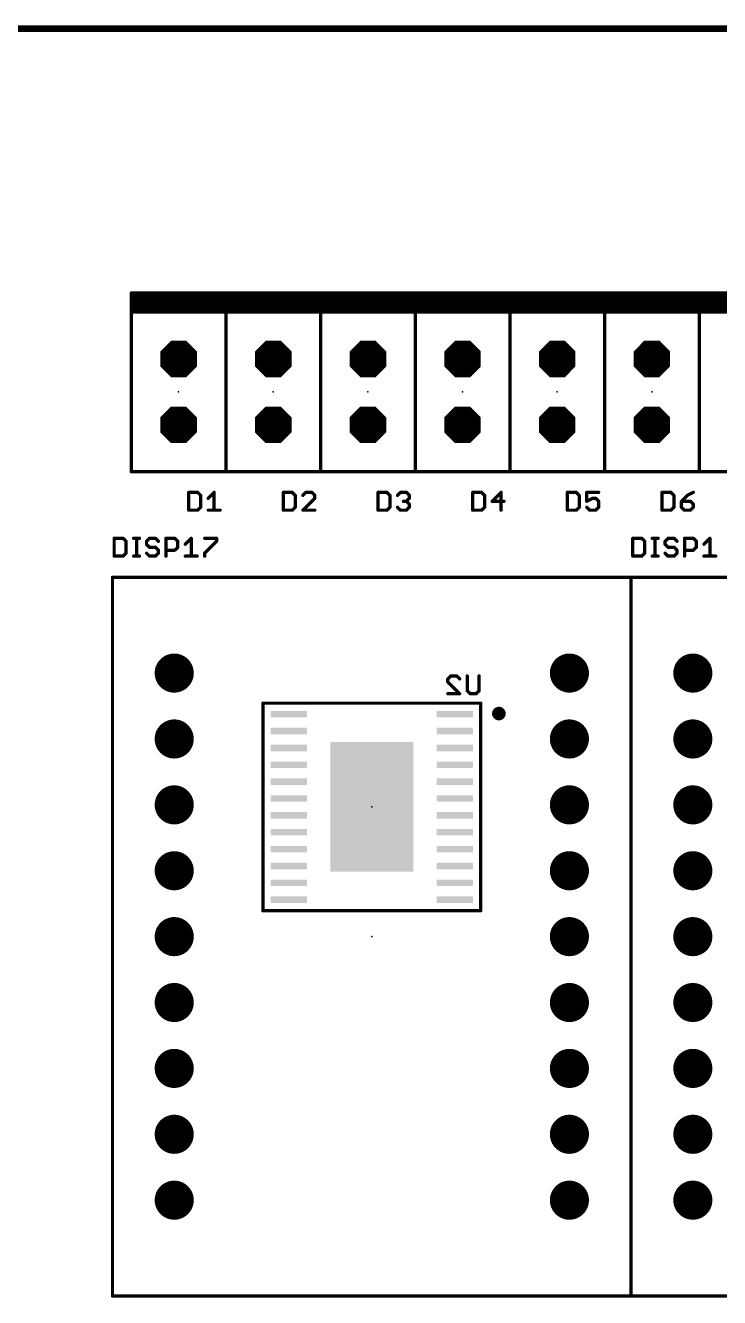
# Model space of a CAD drawing. Extents: x 0 to 426, y 0 to 160.
# Drawn here: x 26.64 to 53.41, y 111.09 to 160.13 of the extents above; entities that cross this region are included whole.
import ezdxf

# ---------------------------------------------------------------- set-up
doc = ezdxf.new("R2010")
doc.units = 0
doc.header["$MEASUREMENT"] = 0
doc.layers.get('0').update_dxf_attribs({"linetype": 'CONTINUOUS'})
for name, color, linetype in [('16', 175, 'CONTINUOUS'), ('17', 82, 'CONTINUOUS'), ('20', 7, 'CONTINUOUS'), ('21', 253, 'CONTINUOUS'), ('22', 253, 'CONTINUOUS'), ('23', 7, 'CONTINUOUS'), ('24', 7, 'CONTINUOUS'), ('25', 253, 'CONTINUOUS'), ('26', 253, 'CONTINUOUS')]:
    doc.layers.add(name, color=color, linetype=linetype)

# ---------------------------------------------------------------- blocks, each defined once
blk = doc.blocks.new('OCTAGONP')
at = {"const_width": 0.5}
blk.add_lwpolyline([(-0.25, -0.1036), (-0.25, 0.1036), (-0.1036, 0.25), (0.1036, 0.25), (0.25, 0.1036), (0.25, -0.1036), (0.1036, -0.25), (-0.1036, -0.25), (-0.25, -0.1036), (-0.25, 0.1036)], dxfattribs=at)
blk = doc.blocks.new('ROUNDP')
at = {"const_width": 0.5}
blk.add_lwpolyline([(0, -0.25, 1), (0, 0.25, 1), (0, -0.25)], format="xyb", dxfattribs=at)
blk = doc.blocks.new('RECT')
blk.add_solid([(-0.5, -0.5), (0.5, -0.5), (-0.5, 0.5), (0.5, 0.5)])

msp = doc.modelspace()

# ---------------------------------------------------------------- linework, layer by layer
at = {"layer": '20', "const_width": 0.254}
msp.add_lwpolyline([(395, 160), (5, 160)], dxfattribs=at)
at = {"layer": '21', "const_width": 0.127}
for points in [[(34.375, 149.81), (30.725, 149.81)], [(30.725, 149.81), (30.725, 149.075)], [(34.375, 149.81), (30.725, 149.81)], [(34.375, 149.683), (30.725, 149.683)], [(34.375, 149.556), (30.725, 149.556)], [(34.375, 149.075), (34.375, 149.81)], [(38.025, 149.81), (34.375, 149.81)], [(34.375, 149.81), (34.375, 149.075)], [(38.025, 149.81), (34.375, 149.81)], [(38.025, 149.683), (34.375, 149.683)], [(38.025, 149.556), (34.375, 149.556)], [(38.025, 149.075), (38.025, 149.81)], [(41.675, 149.81), (38.025, 149.81)], [(38.025, 149.81), (38.025, 149.075)], [(41.675, 149.81), (38.025, 149.81)], [(41.675, 149.683), (38.025, 149.683)], [(41.675, 149.556), (38.025, 149.556)], [(41.675, 149.075), (41.675, 149.81)], [(45.325, 149.81), (41.675, 149.81)], [(41.675, 149.81), (41.675, 149.075)], [(45.325, 149.81), (41.675, 149.81)], [(45.325, 149.683), (41.675, 149.683)], [(45.325, 149.556), (41.675, 149.556)], [(45.325, 149.075), (45.325, 149.81)], [(48.975, 149.81), (45.325, 149.81)], [(45.325, 149.81), (45.325, 149.075)], [(48.975, 149.81), (45.325, 149.81)], [(48.975, 149.683), (45.325, 149.683)], [(48.975, 149.556), (45.325, 149.556)], [(48.975, 149.075), (48.975, 149.81)], [(52.625, 149.81), (48.975, 149.81)], [(48.975, 149.81), (48.975, 149.075)], [(52.625, 149.81), (48.975, 149.81)], [(52.625, 149.683), (48.975, 149.683)], [(52.625, 149.556), (48.975, 149.556)], [(52.625, 149.075), (52.625, 149.81)], [(56.275, 149.81), (52.625, 149.81)], [(52.625, 149.81), (52.625, 149.075)], [(56.275, 149.81), (52.625, 149.81)], [(56.275, 149.683), (52.625, 149.683)], [(56.275, 149.556), (52.625, 149.556)], [(34.375, 149.429), (30.725, 149.429)], [(34.375, 149.302), (30.725, 149.302)], [(34.375, 149.175), (30.725, 149.175)], [(30.725, 149.075), (34.375, 149.075)], [(30.725, 142.925), (30.725, 149.075)], [(30.725, 149.075), (34.375, 149.075)], [(38.025, 149.429), (34.375, 149.429)], [(38.025, 149.302), (34.375, 149.302)], [(38.025, 149.175), (34.375, 149.175)], [(34.375, 149.075), (34.375, 142.925)], [(34.375, 149.075), (38.025, 149.075)], [(34.375, 142.925), (34.375, 149.075)], [(34.375, 149.075), (38.025, 149.075)], [(41.675, 149.429), (38.025, 149.429)], [(41.675, 149.302), (38.025, 149.302)], [(41.675, 149.175), (38.025, 149.175)], [(38.025, 149.075), (38.025, 142.925)], [(38.025, 149.075), (41.675, 149.075)], [(38.025, 142.925), (38.025, 149.075)], [(38.025, 149.075), (41.675, 149.075)], [(45.325, 149.429), (41.675, 149.429)], [(45.325, 149.302), (41.675, 149.302)], [(45.325, 149.175), (41.675, 149.175)], [(41.675, 149.075), (41.675, 142.925)], [(41.675, 149.075), (45.325, 149.075)], [(41.675, 142.925), (41.675, 149.075)], [(41.675, 149.075), (45.325, 149.075)], [(48.975, 149.429), (45.325, 149.429)], [(48.975, 149.302), (45.325, 149.302)], [(48.975, 149.175), (45.325, 149.175)], [(45.325, 149.075), (45.325, 142.925)], [(45.325, 149.075), (48.975, 149.075)], [(45.325, 142.925), (45.325, 149.075)], [(45.325, 149.075), (48.975, 149.075)], [(52.625, 149.429), (48.975, 149.429)], [(52.625, 149.302), (48.975, 149.302)], [(52.625, 149.175), (48.975, 149.175)], [(48.975, 149.075), (48.975, 142.925)], [(48.975, 149.075), (52.625, 149.075)], [(48.975, 142.925), (48.975, 149.075)], [(48.975, 149.075), (52.625, 149.075)], [(56.275, 149.429), (52.625, 149.429)], [(56.275, 149.302), (52.625, 149.302)], [(56.275, 149.175), (52.625, 149.175)], [(52.625, 149.075), (52.625, 142.925)], [(52.625, 149.075), (56.275, 149.075)], [(52.625, 142.925), (52.625, 149.075)], [(52.625, 149.075), (56.275, 149.075)], [(34.375, 142.925), (30.725, 142.925)], [(38.025, 142.925), (34.375, 142.925)], [(41.675, 142.925), (38.025, 142.925)], [(45.325, 142.925), (41.675, 142.925)], [(48.975, 142.925), (45.325, 142.925)], [(52.625, 142.925), (48.975, 142.925)], [(56.275, 142.925), (52.625, 142.925)], [(30, 138.85), (30, 111.15)], [(50, 138.85), (30, 138.85)], [(50, 138.85), (50, 111.15)], [(70, 138.85), (50, 138.85)], [(50, 111.15), (50, 138.85)], [(30, 111.15), (50, 111.15)], [(50, 111.15), (70, 111.15)]]:
    msp.add_lwpolyline(points, dxfattribs=at)
at = {"layer": '21', "const_width": 0.0635}
for points in [[(30.725, 149.7148, 1), (30.725, 149.6513)], [(30.7568, 149.81, 1), (30.6933, 149.81)], [(30.725, 149.8417, 1), (30.725, 149.7783)], [(30.725, 149.8417, 1), (30.725, 149.7783)], [(30.725, 149.5877, 1), (30.725, 149.5243)], [(34.4068, 149.81, 1), (34.3432, 149.81)], [(34.4068, 149.81, 1), (34.3432, 149.81)], [(34.375, 149.8417, 1), (34.375, 149.7783)], [(34.375, 149.8417, 1), (34.375, 149.7783)], [(34.375, 149.7148, 1), (34.375, 149.6513)], [(34.375, 149.5877, 1), (34.375, 149.5243)], [(34.375, 149.7783, 1), (34.375, 149.8417)], [(34.375, 149.7783, 1), (34.375, 149.8417)], [(34.375, 149.6513, 1), (34.375, 149.7148)], [(34.375, 149.5243, 1), (34.375, 149.5877)], [(38.0568, 149.81, 1), (37.9932, 149.81)], [(38.0568, 149.81, 1), (37.9932, 149.81)], [(38.025, 149.8417, 1), (38.025, 149.7783)], [(38.025, 149.8417, 1), (38.025, 149.7783)], [(38.025, 149.7148, 1), (38.025, 149.6513)], [(38.025, 149.5877, 1), (38.025, 149.5243)], [(38.025, 149.7783, 1), (38.025, 149.8417)], [(38.025, 149.7783, 1), (38.025, 149.8417)], [(38.025, 149.6513, 1), (38.025, 149.7148)], [(38.025, 149.5243, 1), (38.025, 149.5877)], [(41.7068, 149.81, 1), (41.6433, 149.81)], [(41.7068, 149.81, 1), (41.6433, 149.81)], [(41.675, 149.8417, 1), (41.675, 149.7783)], [(41.675, 149.8417, 1), (41.675, 149.7783)], [(41.675, 149.7148, 1), (41.675, 149.6513)], [(41.675, 149.5877, 1), (41.675, 149.5243)], [(41.675, 149.7783, 1), (41.675, 149.8417)], [(41.675, 149.7783, 1), (41.675, 149.8417)], [(41.675, 149.6513, 1), (41.675, 149.7148)], [(41.675, 149.5243, 1), (41.675, 149.5877)], [(45.325, 149.7148, 1), (45.325, 149.6513)], [(45.3568, 149.81, 1), (45.2933, 149.81)], [(45.3568, 149.81, 1), (45.2933, 149.81)], [(45.325, 149.8417, 1), (45.325, 149.7783)], [(45.325, 149.8417, 1), (45.325, 149.7783)], [(45.325, 149.5877, 1), (45.325, 149.5243)], [(45.325, 149.7783, 1), (45.325, 149.8417)], [(45.325, 149.7783, 1), (45.325, 149.8417)], [(45.325, 149.6513, 1), (45.325, 149.7148)], [(45.325, 149.5243, 1), (45.325, 149.5877)], [(49.0068, 149.81, 1), (48.9432, 149.81)], [(49.0068, 149.81, 1), (48.9432, 149.81)], [(48.975, 149.7148, 1), (48.975, 149.6513)], [(48.975, 149.8417, 1), (48.975, 149.7783)], [(48.975, 149.8417, 1), (48.975, 149.7783)], [(48.975, 149.5877, 1), (48.975, 149.5243)], [(48.975, 149.7783, 1), (48.975, 149.8417)], [(48.975, 149.7783, 1), (48.975, 149.8417)], [(48.975, 149.6513, 1), (48.975, 149.7148)], [(48.975, 149.5243, 1), (48.975, 149.5877)], [(52.6568, 149.81, 1), (52.5932, 149.81)], [(52.6568, 149.81, 1), (52.5932, 149.81)], [(52.625, 149.7148, 1), (52.625, 149.6513)], [(52.625, 149.8417, 1), (52.625, 149.7783)], [(52.625, 149.8417, 1), (52.625, 149.7783)], [(52.625, 149.5877, 1), (52.625, 149.5243)], [(52.625, 149.7783, 1), (52.625, 149.8417)], [(52.625, 149.7783, 1), (52.625, 149.8417)], [(52.625, 149.6513, 1), (52.625, 149.7148)], [(52.625, 149.5243, 1), (52.625, 149.5877)], [(30.725, 149.3338, 1), (30.725, 149.2703)], [(30.725, 149.1068, 1), (30.725, 149.0433)], [(30.725, 149.1068, 1), (30.725, 149.0433)], [(30.725, 149.4607, 1), (30.725, 149.3973)], [(30.725, 149.2067, 1), (30.725, 149.1433)], [(30.7568, 149.075, 1), (30.6933, 149.075)], [(30.6933, 149.075, 1), (30.7568, 149.075)], [(34.4068, 149.075, 1), (34.3432, 149.075)], [(34.4068, 149.075, 1), (34.3432, 149.075)], [(34.3432, 149.075, 1), (34.4068, 149.075)], [(34.3432, 149.075, 1), (34.4068, 149.075)], [(34.375, 149.4607, 1), (34.375, 149.3973)], [(34.375, 149.3338, 1), (34.375, 149.2703)], [(34.375, 149.2067, 1), (34.375, 149.1433)], [(34.375, 149.1068, 1), (34.375, 149.0433)], [(34.375, 149.1068, 1), (34.375, 149.0433)], [(34.375, 149.3973, 1), (34.375, 149.4607)], [(34.375, 149.2703, 1), (34.375, 149.3338)], [(34.375, 149.1433, 1), (34.375, 149.2067)], [(34.375, 149.0433, 1), (34.375, 149.1068)], [(34.375, 149.0433, 1), (34.375, 149.1068)], [(38.0568, 149.075, 1), (37.9932, 149.075)], [(38.0568, 149.075, 1), (37.9932, 149.075)], [(37.9932, 149.075, 1), (38.0568, 149.075)], [(37.9932, 149.075, 1), (38.0568, 149.075)], [(38.025, 149.4607, 1), (38.025, 149.3973)], [(38.025, 149.3338, 1), (38.025, 149.2703)], [(38.025, 149.2067, 1), (38.025, 149.1433)], [(38.025, 149.1068, 1), (38.025, 149.0433)], [(38.025, 149.1068, 1), (38.025, 149.0433)], [(38.025, 149.3973, 1), (38.025, 149.4607)], [(38.025, 149.2703, 1), (38.025, 149.3338)], [(38.025, 149.1433, 1), (38.025, 149.2067)], [(38.025, 149.0433, 1), (38.025, 149.1068)], [(38.025, 149.0433, 1), (38.025, 149.1068)], [(41.675, 149.4607, 1), (41.675, 149.3973)], [(41.675, 149.3338, 1), (41.675, 149.2703)], [(41.675, 149.2067, 1), (41.675, 149.1433)], [(41.7068, 149.075, 1), (41.6433, 149.075)], [(41.675, 149.1068, 1), (41.675, 149.0433)], [(41.7068, 149.075, 1), (41.6433, 149.075)], [(41.675, 149.1068, 1), (41.675, 149.0433)], [(41.6433, 149.075, 1), (41.7068, 149.075)], [(41.6433, 149.075, 1), (41.7068, 149.075)], [(41.675, 149.3973, 1), (41.675, 149.4607)], [(41.675, 149.2703, 1), (41.675, 149.3338)], [(41.675, 149.1433, 1), (41.675, 149.2067)], [(41.675, 149.0433, 1), (41.675, 149.1068)], [(41.675, 149.0433, 1), (41.675, 149.1068)], [(45.325, 149.3338, 1), (45.325, 149.2703)], [(45.325, 149.1068, 1), (45.325, 149.0433)], [(45.325, 149.1068, 1), (45.325, 149.0433)], [(45.325, 149.4607, 1), (45.325, 149.3973)], [(45.325, 149.2067, 1), (45.325, 149.1433)], [(45.3568, 149.075, 1), (45.2933, 149.075)], [(45.3568, 149.075, 1), (45.2933, 149.075)], [(45.2933, 149.075, 1), (45.3568, 149.075)], [(45.2933, 149.075, 1), (45.3568, 149.075)], [(45.325, 149.3973, 1), (45.325, 149.4607)], [(45.325, 149.2703, 1), (45.325, 149.3338)], [(45.325, 149.1433, 1), (45.325, 149.2067)], [(45.325, 149.0433, 1), (45.325, 149.1068)], [(45.325, 149.0433, 1), (45.325, 149.1068)], [(49.0068, 149.075, 1), (48.9432, 149.075)], [(49.0068, 149.075, 1), (48.9432, 149.075)], [(48.9432, 149.075, 1), (49.0068, 149.075)], [(48.9432, 149.075, 1), (49.0068, 149.075)], [(48.975, 149.3338, 1), (48.975, 149.2703)], [(48.975, 149.1068, 1), (48.975, 149.0433)], [(48.975, 149.1068, 1), (48.975, 149.0433)], [(48.975, 149.4607, 1), (48.975, 149.3973)], [(48.975, 149.2067, 1), (48.975, 149.1433)], [(48.975, 149.3973, 1), (48.975, 149.4607)], [(48.975, 149.2703, 1), (48.975, 149.3338)], [(48.975, 149.1433, 1), (48.975, 149.2067)], [(48.975, 149.0433, 1), (48.975, 149.1068)], [(48.975, 149.0433, 1), (48.975, 149.1068)], [(52.6568, 149.075, 1), (52.5932, 149.075)], [(52.6568, 149.075, 1), (52.5932, 149.075)], [(52.5932, 149.075, 1), (52.6568, 149.075)], [(52.5932, 149.075, 1), (52.6568, 149.075)], [(52.625, 149.3338, 1), (52.625, 149.2703)], [(52.625, 149.1068, 1), (52.625, 149.0433)], [(52.625, 149.1068, 1), (52.625, 149.0433)], [(52.625, 149.4607, 1), (52.625, 149.3973)], [(52.625, 149.2067, 1), (52.625, 149.1433)], [(52.625, 149.3973, 1), (52.625, 149.4607)], [(52.625, 149.2703, 1), (52.625, 149.3338)], [(52.625, 149.1433, 1), (52.625, 149.2067)], [(52.625, 149.0433, 1), (52.625, 149.1068)], [(52.625, 149.0433, 1), (52.625, 149.1068)], [(30.725, 142.9567, 1), (30.725, 142.8933)], [(30.6933, 142.925, 1), (30.7568, 142.925)], [(34.3432, 142.925, 1), (34.4068, 142.925)], [(34.3432, 142.925, 1), (34.4068, 142.925)], [(34.375, 142.9567, 1), (34.375, 142.8933)], [(34.375, 142.8933, 1), (34.375, 142.9567)], [(37.9932, 142.925, 1), (38.0568, 142.925)], [(37.9932, 142.925, 1), (38.0568, 142.925)], [(38.025, 142.9567, 1), (38.025, 142.8933)], [(38.025, 142.8933, 1), (38.025, 142.9567)], [(41.675, 142.9567, 1), (41.675, 142.8933)], [(41.6433, 142.925, 1), (41.7068, 142.925)], [(41.6433, 142.925, 1), (41.7068, 142.925)], [(41.675, 142.8933, 1), (41.675, 142.9567)], [(45.325, 142.9567, 1), (45.325, 142.8933)], [(45.2933, 142.925, 1), (45.3568, 142.925)], [(45.2933, 142.925, 1), (45.3568, 142.925)], [(45.325, 142.8933, 1), (45.325, 142.9567)], [(48.9432, 142.925, 1), (49.0068, 142.925)], [(48.9432, 142.925, 1), (49.0068, 142.925)], [(48.975, 142.9567, 1), (48.975, 142.8933)], [(48.975, 142.8933, 1), (48.975, 142.9567)], [(52.5932, 142.925, 1), (52.6568, 142.925)], [(52.5932, 142.925, 1), (52.6568, 142.925)], [(52.625, 142.9567, 1), (52.625, 142.8933)], [(52.625, 142.8933, 1), (52.625, 142.9567)], [(30.0317, 138.85, 1), (29.9683, 138.85)], [(30, 138.8817, 1), (30, 138.8183)], [(50.0318, 138.85, 1), (49.9682, 138.85)], [(50.0318, 138.85, 1), (49.9682, 138.85)], [(50, 138.8817, 1), (50, 138.8183)], [(50, 138.8183, 1), (50, 138.8817)], [(30, 111.1818, 1), (30, 111.1183)], [(29.9683, 111.15, 1), (30.0317, 111.15)], [(49.9682, 111.15, 1), (50.0318, 111.15)], [(49.9682, 111.15, 1), (50.0318, 111.15)], [(50, 111.1818, 1), (50, 111.1183)], [(50, 111.1183, 1), (50, 111.1818)]]:
    msp.add_lwpolyline(points, format="xyb", dxfattribs=at)
at = {"layer": '22', "const_width": 0.127}
for points in [[(44.2, 134), (35.8, 134)], [(35.8, 134), (35.8, 126)], [(44.2, 126), (44.2, 134)], [(44.7068, 133.6518), (44.7, 133.6)], [(44.7, 133.6), (44.7068, 133.5482)], [(45.0942, 133.556), (44.7058, 133.556)], [(44.7268, 133.7), (44.7068, 133.6518)], [(44.7068, 133.5482), (44.7268, 133.5)], [(45.0802, 133.683), (44.7198, 133.683)], [(44.7586, 133.7414), (44.7268, 133.7)], [(44.7268, 133.5), (44.7586, 133.4586)], [(44.8, 133.7732), (44.7586, 133.7414)], [(44.7586, 133.4586), (44.8, 133.4268)], [(45.0029, 133.429), (44.7971, 133.429)], [(44.8482, 133.7932), (44.8, 133.7732)], [(44.8, 133.4268), (44.8482, 133.4068)], [(44.9, 133.8), (44.8482, 133.7932)], [(44.8482, 133.4068), (44.9, 133.4)], [(44.9518, 133.7932), (44.9, 133.8)], [(44.9, 133.4), (44.9518, 133.4068)], [(45, 133.7732), (44.9518, 133.7932)], [(44.9518, 133.4068), (45, 133.4268)], [(45.0414, 133.7414), (45, 133.7732)], [(45, 133.4268), (45.0414, 133.4586)], [(45.0732, 133.7), (45.0414, 133.7414)], [(45.0414, 133.4586), (45.0732, 133.5)], [(45.0932, 133.6518), (45.0732, 133.7)], [(45.0732, 133.5), (45.0932, 133.5482)], [(45.1, 133.6), (45.0932, 133.6518)], [(45.0932, 133.5482), (45.1, 133.6)], [(35.8, 126), (44.2, 126)]]:
    msp.add_lwpolyline(points, dxfattribs=at)
at = {"layer": '22', "const_width": 0.0635}
for points in [[(35.8318, 134, 1), (35.7683, 134)], [(35.8, 134.0317, 1), (35.8, 133.9683)], [(44.2318, 134, 1), (44.1683, 134)], [(44.2, 133.9683, 1), (44.2, 134.0317)], [(44.7315, 133.6041, 1), (44.6685, 133.5959)], [(44.6685, 133.6041, 1), (44.7315, 133.5959)], [(44.7058, 133.5877, 1), (44.7058, 133.5243)], [(44.6775, 133.6639, 1), (44.7361, 133.6396)], [(44.7361, 133.5604, 1), (44.6775, 133.5361)], [(44.7383, 133.6476, 1), (44.6753, 133.6559)], [(44.6753, 133.5441, 1), (44.7383, 133.5524)], [(44.7198, 133.7147, 1), (44.7198, 133.6513)], [(44.7016, 133.7193, 1), (44.752, 133.6807)], [(44.752, 133.5193, 1), (44.7016, 133.4807)], [(44.7561, 133.6879, 1), (44.6975, 133.7121)], [(44.6975, 133.4879, 1), (44.7561, 133.5121)], [(44.7392, 133.7666, 1), (44.7779, 133.7162)], [(44.7779, 133.4838, 1), (44.7392, 133.4334)], [(44.7334, 133.4392, 1), (44.7838, 133.4779)], [(44.7838, 133.7221, 1), (44.7334, 133.7608)], [(44.7971, 133.4607, 1), (44.7971, 133.3973)], [(44.7879, 133.8025, 1), (44.8121, 133.7439)], [(44.8121, 133.4561, 1), (44.7879, 133.3975)], [(44.8193, 133.748, 1), (44.7807, 133.7984)], [(44.7807, 133.4016, 1), (44.8193, 133.452)], [(44.8441, 133.8247, 1), (44.8524, 133.7617)], [(44.8524, 133.4383, 1), (44.8441, 133.3753)], [(44.8604, 133.7639, 1), (44.8361, 133.8225)], [(44.8361, 133.3775, 1), (44.8604, 133.4361)], [(44.9041, 133.8315, 1), (44.8959, 133.7685)], [(44.8959, 133.4315, 1), (44.9041, 133.3685)], [(44.9041, 133.7685, 1), (44.8959, 133.8315)], [(44.8959, 133.3685, 1), (44.9041, 133.4315)], [(44.9639, 133.8225, 1), (44.9396, 133.7639)], [(44.9396, 133.4361, 1), (44.9639, 133.3775)], [(44.9476, 133.7617, 1), (44.9559, 133.8247)], [(44.9559, 133.3753, 1), (44.9476, 133.4383)], [(45.0193, 133.7984, 1), (44.9807, 133.748)], [(44.9807, 133.452, 1), (45.0193, 133.4016)], [(45.0121, 133.3975, 1), (44.9879, 133.4561)], [(44.9879, 133.7439, 1), (45.0121, 133.8025)], [(45.0029, 133.3973, 1), (45.0029, 133.4607)], [(45.0666, 133.7608, 1), (45.0162, 133.7221)], [(45.0162, 133.4779, 1), (45.0666, 133.4392)], [(45.0221, 133.7162, 1), (45.0608, 133.7666)], [(45.0608, 133.4334, 1), (45.0221, 133.4838)], [(45.1025, 133.7121, 1), (45.0439, 133.6879)], [(45.0439, 133.5121, 1), (45.1025, 133.4879)], [(45.048, 133.6807, 1), (45.0984, 133.7193)], [(45.0984, 133.4807, 1), (45.048, 133.5193)], [(45.1247, 133.6559, 1), (45.0617, 133.6476)], [(45.0617, 133.5524, 1), (45.1247, 133.5441)], [(45.0639, 133.6396, 1), (45.1225, 133.6639)], [(45.1225, 133.5361, 1), (45.0639, 133.5604)], [(45.1315, 133.5959, 1), (45.0685, 133.6041)], [(45.0685, 133.5959, 1), (45.1315, 133.6041)], [(45.0802, 133.6513, 1), (45.0802, 133.7147)], [(45.0942, 133.5243, 1), (45.0942, 133.5877)], [(35.8, 126.0318, 1), (35.8, 125.9682)], [(44.2, 125.9682, 1), (44.2, 126.0318)], [(35.7683, 126, 1), (35.8318, 126)], [(44.1683, 126, 1), (44.2318, 126)]]:
    msp.add_lwpolyline(points, format="xyb", dxfattribs=at)
at = {"layer": '23'}
for p in [(32.55, 146), (36.2, 146), (39.85, 146), (43.5, 146), (47.15, 146), (50.8, 146), (40, 125)]:
    msp.add_point(p, dxfattribs=at)
at = {"layer": '24'}
msp.add_point((40, 130), dxfattribs=at)
at = {"layer": '25', "const_width": 0.0635}
for points in [[(32.9734, 142.1271, 1), (32.9099, 142.1271)], [(32.9417, 142.1588, 1), (32.9417, 142.0953)], [(33.3073, 142.1495, 1), (33.2624, 142.1046)], [(33.2849, 142.0953, 1), (33.2849, 142.1588)], [(33.431, 142.0127, 1), (33.3675, 142.0127)], [(33.3768, 141.9902, 1), (33.4217, 142.0351)], [(33.6676, 141.9207, 1), (33.7125, 141.8758)], [(33.9506, 142.1271, 1), (33.8871, 142.1271)], [(33.9413, 142.1046, 1), (33.8964, 142.1495)], [(36.6234, 142.1271, 1), (36.5599, 142.1271)], [(36.5917, 142.1588, 1), (36.5917, 142.0953)], [(36.9573, 142.1495, 1), (36.9124, 142.1046)], [(36.9349, 142.0953, 1), (36.9349, 142.1588)], [(37.081, 142.0127, 1), (37.0175, 142.0127)], [(37.0268, 141.9902, 1), (37.0717, 142.0351)], [(37.3176, 142.0351, 1), (37.3625, 141.9902)], [(37.4545, 142.1588, 1), (37.4545, 142.0953)], [(37.4769, 142.1046, 1), (37.432, 142.1495)], [(37.7057, 142.1495, 1), (37.6608, 142.1046)], [(37.6833, 142.0953, 1), (37.6833, 142.1588)], [(37.8294, 142.0127, 1), (37.7659, 142.0127)], [(37.7659, 141.8983, 1), (37.8294, 141.8983)], [(37.7752, 141.9902, 1), (37.8201, 142.0351)], [(37.8201, 141.8758, 1), (37.7752, 141.9207)], [(40.2734, 142.1271, 1), (40.2099, 142.1271)], [(40.2417, 142.1588, 1), (40.2417, 142.0953)], [(40.6073, 142.1495, 1), (40.5624, 142.1046)], [(40.5849, 142.0953, 1), (40.5849, 142.1588)], [(40.731, 142.0127, 1), (40.6675, 142.0127)], [(40.6768, 141.9902, 1), (40.7217, 142.0351)], [(40.9676, 142.0351, 1), (41.0125, 141.9902)], [(41.1045, 142.1588, 1), (41.1045, 142.0953)], [(41.1269, 142.1046, 1), (41.082, 142.1495)], [(41.2189, 141.8156, 1), (41.2189, 141.7521)], [(41.3557, 142.1495, 1), (41.3108, 142.1046)], [(41.3557, 141.8063, 1), (41.3108, 141.7614)], [(41.3108, 141.8063, 1), (41.3557, 141.7614)], [(41.3333, 142.0953, 1), (41.3333, 142.1588)], [(41.3333, 141.7521, 1), (41.3333, 141.8156)], [(41.4794, 142.0127, 1), (41.4159, 142.0127)], [(41.4159, 141.8983, 1), (41.4794, 141.8983)], [(41.4794, 141.6695, 1), (41.4159, 141.6695)], [(41.4252, 141.9902, 1), (41.4701, 142.0351)], [(41.4701, 141.8758, 1), (41.4252, 141.9207)], [(43.9234, 142.1271, 1), (43.8599, 142.1271)], [(43.8917, 142.1588, 1), (43.8917, 142.0953)], [(44.2573, 142.1495, 1), (44.2124, 142.1046)], [(44.2349, 142.0953, 1), (44.2349, 142.1588)], [(44.381, 142.0127, 1), (44.3175, 142.0127)], [(44.3268, 141.9902, 1), (44.3717, 142.0351)], [(44.6401, 141.8156, 1), (44.6401, 141.7521)], [(44.6176, 141.8063, 1), (44.6625, 141.7614)], [(45.015, 142.1271, 1), (44.9515, 142.1271)], [(45.0057, 142.1046, 1), (44.9608, 142.1495)], [(45.0977, 141.7521, 1), (45.0977, 141.8156)], [(47.5734, 142.1271, 1), (47.5099, 142.1271)], [(47.5417, 142.1588, 1), (47.5417, 142.0953)], [(47.9073, 142.1495, 1), (47.8624, 142.1046)], [(47.8849, 142.0953, 1), (47.8849, 142.1588)], [(48.031, 142.0127, 1), (47.9675, 142.0127)], [(47.9768, 141.9902, 1), (48.0217, 142.0351)], [(48.3218, 142.1271, 1), (48.2583, 142.1271)], [(48.2583, 141.7839, 1), (48.3218, 141.7839)], [(48.2901, 142.1588, 1), (48.2901, 142.0953)], [(48.2759, 141.8123, 1), (48.3043, 141.7555)], [(48.5189, 141.93, 1), (48.5189, 141.8665)], [(48.5331, 141.8699, 1), (48.5047, 141.9267)], [(48.6557, 141.9207, 1), (48.6108, 141.8758)], [(48.6333, 141.8665, 1), (48.6333, 141.93)], [(48.7794, 141.7839, 1), (48.7159, 141.7839)], [(48.7252, 141.7614, 1), (48.7701, 141.8063)], [(48.7477, 142.0953, 1), (48.7477, 142.1588)], [(51.2234, 142.1271, 1), (51.1599, 142.1271)], [(51.1917, 142.1588, 1), (51.1917, 142.0953)], [(51.5573, 142.1495, 1), (51.5124, 142.1046)], [(51.5349, 142.0953, 1), (51.5349, 142.1588)], [(51.681, 142.0127, 1), (51.6175, 142.0127)], [(51.6268, 141.9902, 1), (51.6717, 142.0351)], [(51.9718, 141.7839, 1), (51.9083, 141.7839)], [(51.9401, 141.8156, 1), (51.9401, 141.7521)], [(51.9176, 141.8063, 1), (51.9625, 141.7614)], [(52.1547, 142.0411, 1), (52.1831, 141.9843)], [(52.1913, 141.9902, 1), (52.1464, 142.0351)], [(52.3057, 141.8063, 1), (52.2608, 141.7614)], [(52.2833, 141.7521, 1), (52.2833, 141.8156)], [(52.4294, 141.6695, 1), (52.3659, 141.6695)], [(52.4119, 142.0987, 1), (52.3835, 142.1555)], [(32.9099, 141.4407, 1), (32.9734, 141.4407)], [(32.9417, 141.4725, 1), (32.9417, 141.409)], [(33.2624, 141.4632, 1), (33.3073, 141.4182)], [(33.2849, 141.409, 1), (33.2849, 141.4725)], [(33.3675, 141.5551, 1), (33.431, 141.5551)], [(33.4217, 141.5326, 1), (33.3768, 141.5775)], [(33.6901, 141.4725, 1), (33.6901, 141.409)], [(33.8871, 141.4407, 1), (33.9506, 141.4407)], [(34.1477, 141.409, 1), (34.1477, 141.4725)], [(36.5599, 141.4407, 1), (36.6234, 141.4407)], [(36.5917, 141.4725, 1), (36.5917, 141.409)], [(36.9124, 141.4632, 1), (36.9573, 141.4182)], [(36.9349, 141.409, 1), (36.9349, 141.4725)], [(37.0175, 141.5551, 1), (37.081, 141.5551)], [(37.0717, 141.5326, 1), (37.0268, 141.5775)], [(37.3176, 141.4632, 1), (37.3625, 141.4182)], [(37.3401, 141.4725, 1), (37.3401, 141.409)], [(37.7977, 141.409, 1), (37.7977, 141.4725)], [(40.2099, 141.4407, 1), (40.2734, 141.4407)], [(40.2417, 141.4725, 1), (40.2417, 141.409)], [(40.5624, 141.4632, 1), (40.6073, 141.4182)], [(40.5849, 141.409, 1), (40.5849, 141.4725)], [(40.6675, 141.5551, 1), (40.731, 141.5551)], [(40.7217, 141.5326, 1), (40.6768, 141.5775)], [(41.0125, 141.5775, 1), (40.9676, 141.5326)], [(41.1045, 141.4725, 1), (41.1045, 141.409)], [(41.082, 141.4182, 1), (41.1269, 141.4632)], [(41.3108, 141.4632, 1), (41.3557, 141.4182)], [(41.3333, 141.409, 1), (41.3333, 141.4725)], [(41.4159, 141.5551, 1), (41.4794, 141.5551)], [(41.4252, 141.647, 1), (41.4701, 141.6919)], [(41.4701, 141.5326, 1), (41.4252, 141.5775)], [(43.8599, 141.4407, 1), (43.9234, 141.4407)], [(43.8917, 141.4725, 1), (43.8917, 141.409)], [(44.2124, 141.4632, 1), (44.2573, 141.4182)], [(44.2349, 141.409, 1), (44.2349, 141.4725)], [(44.3175, 141.5551, 1), (44.381, 141.5551)], [(44.3717, 141.5326, 1), (44.3268, 141.5775)], [(44.9515, 141.4407, 1), (45.015, 141.4407)], [(47.5417, 141.4725, 1), (47.5417, 141.409)], [(47.5099, 141.4407, 1), (47.5734, 141.4407)], [(47.8624, 141.4632, 1), (47.9073, 141.4182)], [(47.8849, 141.409, 1), (47.8849, 141.4725)], [(47.9675, 141.5551, 1), (48.031, 141.5551)], [(48.0217, 141.5326, 1), (47.9768, 141.5775)], [(48.3125, 141.5775, 1), (48.2676, 141.5326)], [(48.4045, 141.4725, 1), (48.4045, 141.409)], [(48.382, 141.4182, 1), (48.4269, 141.4632)], [(48.6108, 141.4632, 1), (48.6557, 141.4182)], [(48.6333, 141.409, 1), (48.6333, 141.4725)], [(48.7159, 141.5551, 1), (48.7794, 141.5551)], [(48.7701, 141.5326, 1), (48.7252, 141.5775)], [(51.1599, 141.4407, 1), (51.2234, 141.4407)], [(51.1917, 141.4725, 1), (51.1917, 141.409)], [(51.5124, 141.4632, 1), (51.5573, 141.4182)], [(51.5349, 141.409, 1), (51.5349, 141.4725)], [(51.6175, 141.5551, 1), (51.681, 141.5551)], [(51.6717, 141.5326, 1), (51.6268, 141.5775)], [(51.9083, 141.5551, 1), (51.9718, 141.5551)], [(51.9625, 141.5775, 1), (51.9176, 141.5326)], [(52.0545, 141.4725, 1), (52.0545, 141.409)], [(52.032, 141.4182, 1), (52.0769, 141.4632)], [(52.2608, 141.4632, 1), (52.3057, 141.4182)], [(52.2833, 141.409, 1), (52.2833, 141.4725)], [(52.3659, 141.5551, 1), (52.4294, 141.5551)], [(52.3752, 141.647, 1), (52.4201, 141.6919)], [(52.4201, 141.5326, 1), (52.3752, 141.5775)], [(30.0953, 140.3549, 1), (30.0318, 140.3549)], [(30.0635, 140.3866, 1), (30.0635, 140.3231)], [(30.4291, 140.3773, 1), (30.3842, 140.3324)], [(30.4067, 140.3231, 1), (30.4067, 140.3866)], [(30.5528, 140.2405, 1), (30.4893, 140.2405)], [(30.4986, 140.218, 1), (30.5435, 140.2629)], [(30.8119, 140.3866, 1), (30.8119, 140.3231)], [(30.9581, 140.3549, 1), (30.8946, 140.3549)], [(31.0407, 140.3231, 1), (31.0407, 140.3866)], [(31.3426, 140.2405, 1), (31.2791, 140.2405)], [(31.2884, 140.2629, 1), (31.3333, 140.218)], [(31.4253, 140.3866, 1), (31.4253, 140.3231)], [(31.4477, 140.3324, 1), (31.4028, 140.3773)], [(31.6765, 140.3773, 1), (31.6316, 140.3324)], [(31.6541, 140.3231, 1), (31.6541, 140.3866)], [(31.746, 140.218, 1), (31.7909, 140.2629)], [(32.091, 140.3549, 1), (32.0275, 140.3549)], [(32.0593, 140.3866, 1), (32.0593, 140.3231)], [(32.4249, 140.3773, 1), (32.38, 140.3324)], [(32.4025, 140.3231, 1), (32.4025, 140.3866)], [(32.5486, 140.2405, 1), (32.4851, 140.2405)], [(32.4944, 140.218, 1), (32.5393, 140.2629)], [(33.0682, 140.3549, 1), (33.0047, 140.3549)], [(33.0589, 140.3324, 1), (33.014, 140.3773)], [(33.5561, 140.3866, 1), (33.5561, 140.3231)], [(34.0454, 140.3549, 1), (33.9819, 140.3549)], [(33.9819, 140.2405, 1), (34.0454, 140.2405)], [(34.0361, 140.218, 1), (33.9912, 140.2629)], [(34.0137, 140.3231, 1), (34.0137, 140.3866)], [(50.0953, 140.3549, 1), (50.0318, 140.3549)], [(50.0635, 140.3866, 1), (50.0635, 140.3231)], [(50.4291, 140.3773, 1), (50.3842, 140.3324)], [(50.4067, 140.3231, 1), (50.4067, 140.3866)], [(50.5528, 140.2405, 1), (50.4893, 140.2405)], [(50.4986, 140.218, 1), (50.5435, 140.2629)], [(50.8119, 140.3866, 1), (50.8119, 140.3231)], [(50.9581, 140.3549, 1), (50.8946, 140.3549)], [(51.0407, 140.3231, 1), (51.0407, 140.3866)], [(51.3426, 140.2405, 1), (51.2791, 140.2405)], [(51.2884, 140.2629, 1), (51.3333, 140.218)], [(51.4253, 140.3866, 1), (51.4253, 140.3231)], [(51.4477, 140.3324, 1), (51.4028, 140.3773)], [(51.6765, 140.3773, 1), (51.6316, 140.3324)], [(51.6541, 140.3231, 1), (51.6541, 140.3866)], [(51.746, 140.218, 1), (51.7909, 140.2629)], [(52.091, 140.3549, 1), (52.0275, 140.3549)], [(52.0593, 140.3866, 1), (52.0593, 140.3231)], [(52.4249, 140.3773, 1), (52.38, 140.3324)], [(52.4025, 140.3231, 1), (52.4025, 140.3866)], [(52.5486, 140.2405, 1), (52.4851, 140.2405)], [(52.4944, 140.218, 1), (52.5393, 140.2629)], [(53.0682, 140.3549, 1), (53.0047, 140.3549)], [(53.0589, 140.3324, 1), (53.014, 140.3773)], [(30.4893, 139.7829, 1), (30.5528, 139.7829)], [(30.5435, 139.7604, 1), (30.4986, 139.8053)], [(31.3333, 140.1485, 1), (31.2884, 140.1036)], [(31.2791, 140.1261, 1), (31.3426, 140.1261)], [(31.3333, 139.8053, 1), (31.2884, 139.7604)], [(31.4253, 140.0434, 1), (31.4253, 139.9799)], [(31.4028, 139.9892, 1), (31.4477, 140.0341)], [(31.6765, 140.0341, 1), (31.6316, 139.9892)], [(31.6541, 139.9799, 1), (31.6541, 140.0434)], [(31.8002, 139.8973, 1), (31.7367, 139.8973)], [(31.7367, 139.7829, 1), (31.8002, 139.7829)], [(31.746, 139.8748, 1), (31.7909, 139.9197)], [(31.7909, 139.7604, 1), (31.746, 139.8053)], [(32.0593, 139.929, 1), (32.0593, 139.8655)], [(32.38, 139.9197, 1), (32.4249, 139.8748)], [(32.4025, 139.8655, 1), (32.4025, 139.929)], [(32.4851, 140.0117, 1), (32.5486, 140.0117)], [(32.5393, 139.9892, 1), (32.4944, 140.0341)], [(32.7852, 140.1485, 1), (32.8301, 140.1036)], [(33.5879, 139.7829, 1), (33.5244, 139.7829)], [(33.5337, 139.8053, 1), (33.5786, 139.7604)], [(50.4893, 139.7829, 1), (50.5528, 139.7829)], [(50.5435, 139.7604, 1), (50.4986, 139.8053)], [(51.3333, 140.1485, 1), (51.2884, 140.1036)], [(51.2791, 140.1261, 1), (51.3426, 140.1261)], [(51.3333, 139.8053, 1), (51.2884, 139.7604)], [(51.4253, 140.0434, 1), (51.4253, 139.9799)], [(51.4028, 139.9892, 1), (51.4477, 140.0341)], [(51.6765, 140.0341, 1), (51.6316, 139.9892)], [(51.6541, 139.9799, 1), (51.6541, 140.0434)], [(51.8002, 139.8973, 1), (51.7367, 139.8973)], [(51.7367, 139.7829, 1), (51.8002, 139.7829)], [(51.746, 139.8748, 1), (51.7909, 139.9197)], [(51.7909, 139.7604, 1), (51.746, 139.8053)], [(52.0593, 139.929, 1), (52.0593, 139.8655)], [(52.38, 139.9197, 1), (52.4249, 139.8748)], [(52.4025, 139.8655, 1), (52.4025, 139.929)], [(52.4851, 140.0117, 1), (52.5486, 140.0117)], [(52.5393, 139.9892, 1), (52.4944, 140.0341)], [(52.7852, 140.1485, 1), (52.8301, 140.1036)], [(30.0635, 139.7002, 1), (30.0635, 139.6368)], [(30.0318, 139.6685, 1), (30.0953, 139.6685)], [(30.3842, 139.691, 1), (30.4291, 139.646)], [(30.4067, 139.6368, 1), (30.4067, 139.7002)], [(30.8119, 139.7002, 1), (30.8119, 139.6368)], [(30.8946, 139.6685, 1), (30.9581, 139.6685)], [(31.0407, 139.6368, 1), (31.0407, 139.7002)], [(31.4253, 139.7002, 1), (31.4253, 139.6368)], [(31.4028, 139.646, 1), (31.4477, 139.691)], [(31.6316, 139.691, 1), (31.6765, 139.646)], [(31.6541, 139.6368, 1), (31.6541, 139.7002)], [(32.0275, 139.6685, 1), (32.091, 139.6685)], [(32.8077, 139.7002, 1), (32.8077, 139.6368)], [(33.0047, 139.6685, 1), (33.0682, 139.6685)], [(33.2653, 139.6368, 1), (33.2653, 139.7002)], [(33.5244, 139.6685, 1), (33.5879, 139.6685)], [(50.0635, 139.7002, 1), (50.0635, 139.6368)], [(50.0318, 139.6685, 1), (50.0953, 139.6685)], [(50.3842, 139.691, 1), (50.4291, 139.646)], [(50.4067, 139.6368, 1), (50.4067, 139.7002)], [(50.8119, 139.7002, 1), (50.8119, 139.6368)], [(50.8946, 139.6685, 1), (50.9581, 139.6685)], [(51.0407, 139.6368, 1), (51.0407, 139.7002)], [(51.4253, 139.7002, 1), (51.4253, 139.6368)], [(51.4028, 139.646, 1), (51.4477, 139.691)], [(51.6316, 139.691, 1), (51.6765, 139.646)], [(51.6541, 139.6368, 1), (51.6541, 139.7002)], [(52.0275, 139.6685, 1), (52.091, 139.6685)], [(52.8077, 139.7002, 1), (52.8077, 139.6368)], [(53.0047, 139.6685, 1), (53.0682, 139.6685)], [(53.2653, 139.6368, 1), (53.2653, 139.7002)]]:
    msp.add_lwpolyline(points, format="xyb", dxfattribs=at)
at = {"layer": '25', "const_width": 0.127}
for points in [[(32.9417, 142.1271), (32.9417, 141.4407)], [(33.2849, 142.1271), (32.9417, 142.1271)], [(33.3993, 142.0127), (33.2849, 142.1271)], [(33.3993, 141.5551), (33.3993, 142.0127)], [(33.6901, 141.8983), (33.9189, 142.1271)], [(33.9189, 142.1271), (33.9189, 141.4407)], [(36.5917, 142.1271), (36.5917, 141.4407)], [(36.9349, 142.1271), (36.5917, 142.1271)], [(37.0493, 142.0127), (36.9349, 142.1271)], [(37.0493, 141.5551), (37.0493, 142.0127)], [(37.4545, 142.1271), (37.3401, 142.0127)], [(37.3401, 141.4407), (37.7977, 141.8983)], [(37.6833, 142.1271), (37.4545, 142.1271)], [(37.7977, 142.0127), (37.6833, 142.1271)], [(37.7977, 141.8983), (37.7977, 142.0127)], [(40.2417, 142.1271), (40.2417, 141.4407)], [(40.5849, 142.1271), (40.2417, 142.1271)], [(40.6993, 142.0127), (40.5849, 142.1271)], [(40.6993, 141.5551), (40.6993, 142.0127)], [(40.9901, 142.0127), (41.1045, 142.1271)], [(41.1045, 142.1271), (41.3333, 142.1271)], [(41.3333, 141.7839), (41.2189, 141.7839)], [(41.3333, 142.1271), (41.4477, 142.0127)], [(41.4477, 141.8983), (41.3333, 141.7839)], [(41.3333, 141.7839), (41.4477, 141.6695)], [(41.4477, 142.0127), (41.4477, 141.8983)], [(41.4477, 141.6695), (41.4477, 141.5551)], [(43.8917, 142.1271), (43.8917, 141.4407)], [(44.2349, 142.1271), (43.8917, 142.1271)], [(44.3493, 142.0127), (44.2349, 142.1271)], [(44.3493, 141.5551), (44.3493, 142.0127)], [(44.9833, 142.1271), (44.6401, 141.7839)], [(44.6401, 141.7839), (45.0977, 141.7839)], [(44.9833, 141.4407), (44.9833, 142.1271)], [(47.5417, 142.1271), (47.5417, 141.4407)], [(47.8849, 142.1271), (47.5417, 142.1271)], [(47.9993, 142.0127), (47.8849, 142.1271)], [(47.9993, 141.5551), (47.9993, 142.0127)], [(48.7477, 142.1271), (48.2901, 142.1271)], [(48.2901, 142.1271), (48.2901, 141.7839)], [(48.2901, 141.7839), (48.5189, 141.8983)], [(48.5189, 141.8983), (48.6333, 141.8983)], [(48.6333, 141.8983), (48.7477, 141.7839)], [(48.7477, 141.7839), (48.7477, 141.5551)], [(51.1917, 142.1271), (51.1917, 141.4407)], [(51.5349, 142.1271), (51.1917, 142.1271)], [(51.6493, 142.0127), (51.5349, 142.1271)], [(51.6493, 141.5551), (51.6493, 142.0127)], [(52.1689, 142.0127), (51.9401, 141.7839)], [(51.9401, 141.7839), (51.9401, 141.5551)], [(52.2833, 141.7839), (51.9401, 141.7839)], [(52.3977, 142.1271), (52.1689, 142.0127)], [(52.3977, 141.6695), (52.2833, 141.7839)], [(52.3977, 141.5551), (52.3977, 141.6695)], [(32.9417, 141.4407), (33.2849, 141.4407)], [(33.2849, 141.4407), (33.3993, 141.5551)], [(33.6901, 141.4407), (34.1477, 141.4407)], [(36.5917, 141.4407), (36.9349, 141.4407)], [(36.9349, 141.4407), (37.0493, 141.5551)], [(37.7977, 141.4407), (37.3401, 141.4407)], [(40.2417, 141.4407), (40.5849, 141.4407)], [(40.5849, 141.4407), (40.6993, 141.5551)], [(41.1045, 141.4407), (40.9901, 141.5551)], [(41.3333, 141.4407), (41.1045, 141.4407)], [(41.4477, 141.5551), (41.3333, 141.4407)], [(43.8917, 141.4407), (44.2349, 141.4407)], [(44.2349, 141.4407), (44.3493, 141.5551)], [(47.5417, 141.4407), (47.8849, 141.4407)], [(47.8849, 141.4407), (47.9993, 141.5551)], [(48.4045, 141.4407), (48.2901, 141.5551)], [(48.6333, 141.4407), (48.4045, 141.4407)], [(48.7477, 141.5551), (48.6333, 141.4407)], [(51.1917, 141.4407), (51.5349, 141.4407)], [(51.5349, 141.4407), (51.6493, 141.5551)], [(51.9401, 141.5551), (52.0545, 141.4407)], [(52.0545, 141.4407), (52.2833, 141.4407)], [(52.2833, 141.4407), (52.3977, 141.5551)], [(30.0635, 140.3549), (30.0635, 139.6685)], [(30.4067, 140.3549), (30.0635, 140.3549)], [(30.5211, 140.2405), (30.4067, 140.3549)], [(30.5211, 139.7829), (30.5211, 140.2405)], [(30.8119, 140.3549), (31.0407, 140.3549)], [(30.9263, 139.6685), (30.9263, 140.3549)], [(31.4253, 140.3549), (31.3109, 140.2405)], [(31.3109, 140.2405), (31.3109, 140.1261)], [(31.6541, 140.3549), (31.4253, 140.3549)], [(31.7685, 140.2405), (31.6541, 140.3549)], [(32.0593, 139.6685), (32.0593, 140.3549)], [(32.0593, 140.3549), (32.4025, 140.3549)], [(32.4025, 140.3549), (32.5169, 140.2405)], [(32.5169, 140.2405), (32.5169, 140.0117)], [(32.8077, 140.1261), (33.0365, 140.3549)], [(33.0365, 140.3549), (33.0365, 139.6685)], [(33.5561, 140.3549), (34.0137, 140.3549)], [(34.0137, 140.2405), (33.5561, 139.7829)], [(34.0137, 140.3549), (34.0137, 140.2405)], [(50.0635, 140.3549), (50.0635, 139.6685)], [(50.4067, 140.3549), (50.0635, 140.3549)], [(50.5211, 140.2405), (50.4067, 140.3549)], [(50.5211, 139.7829), (50.5211, 140.2405)], [(50.8119, 140.3549), (51.0407, 140.3549)], [(50.9263, 139.6685), (50.9263, 140.3549)], [(51.4253, 140.3549), (51.3109, 140.2405)], [(51.3109, 140.2405), (51.3109, 140.1261)], [(51.6541, 140.3549), (51.4253, 140.3549)], [(51.7685, 140.2405), (51.6541, 140.3549)], [(52.0593, 139.6685), (52.0593, 140.3549)], [(52.0593, 140.3549), (52.4025, 140.3549)], [(52.4025, 140.3549), (52.5169, 140.2405)], [(52.5169, 140.2405), (52.5169, 140.0117)], [(52.8077, 140.1261), (53.0365, 140.3549)], [(53.0365, 140.3549), (53.0365, 139.6685)], [(30.4067, 139.6685), (30.5211, 139.7829)], [(31.3109, 140.1261), (31.4253, 140.0117)], [(31.4253, 139.6685), (31.3109, 139.7829)], [(31.4253, 140.0117), (31.6541, 140.0117)], [(31.6541, 140.0117), (31.7685, 139.8973)], [(31.7685, 139.7829), (31.6541, 139.6685)], [(31.7685, 139.8973), (31.7685, 139.7829)], [(32.4025, 139.8973), (32.0593, 139.8973)], [(32.5169, 140.0117), (32.4025, 139.8973)], [(33.5561, 139.7829), (33.5561, 139.6685)], [(50.4067, 139.6685), (50.5211, 139.7829)], [(51.3109, 140.1261), (51.4253, 140.0117)], [(51.4253, 139.6685), (51.3109, 139.7829)], [(51.4253, 140.0117), (51.6541, 140.0117)], [(51.6541, 140.0117), (51.7685, 139.8973)], [(51.7685, 139.7829), (51.6541, 139.6685)], [(51.7685, 139.8973), (51.7685, 139.7829)], [(52.4025, 139.8973), (52.0593, 139.8973)], [(52.5169, 140.0117), (52.4025, 139.8973)], [(30.0635, 139.6685), (30.4067, 139.6685)], [(30.8119, 139.6685), (31.0407, 139.6685)], [(31.6541, 139.6685), (31.4253, 139.6685)], [(32.8077, 139.6685), (33.2653, 139.6685)], [(50.0635, 139.6685), (50.4067, 139.6685)], [(50.8119, 139.6685), (51.0407, 139.6685)], [(51.6541, 139.6685), (51.4253, 139.6685)], [(52.8077, 139.6685), (53.2653, 139.6685)]]:
    msp.add_lwpolyline(points, dxfattribs=at)
at = {"layer": '26', "const_width": 0.0635}
for points in [[(42.9622, 134.9355, 1), (42.8987, 134.9355)], [(42.908, 134.9579, 1), (42.9529, 134.913)], [(42.9529, 134.8435, 1), (42.908, 134.7986)], [(43.0449, 135.0816, 1), (43.0449, 135.0181)], [(43.0673, 135.0274, 1), (43.0224, 135.0723)], [(43.2961, 135.0723, 1), (43.2512, 135.0274)], [(43.2737, 135.0181, 1), (43.2737, 135.0816)], [(43.3656, 134.913, 1), (43.4105, 134.9579)], [(43.7107, 135.0499, 1), (43.6472, 135.0499)], [(44.1683, 135.0499, 1), (44.1048, 135.0499)], [(42.8987, 134.8211, 1), (42.9622, 134.8211)], [(42.9305, 134.3953, 1), (42.9305, 134.3318)], [(43.3656, 134.341, 1), (43.4105, 134.386)], [(43.3881, 134.3318, 1), (43.3881, 134.3953)], [(43.6472, 134.4779, 1), (43.7107, 134.4779)], [(43.7014, 134.5003, 1), (43.6565, 134.4554)], [(43.7933, 134.3953, 1), (43.7933, 134.3318)], [(43.7709, 134.341, 1), (43.8158, 134.386)], [(43.9997, 134.386, 1), (44.0446, 134.341)], [(44.0221, 134.3318, 1), (44.0221, 134.3953)], [(44.1048, 134.4779, 1), (44.1683, 134.4779)], [(44.159, 134.4554, 1), (44.114, 134.5003)]]:
    msp.add_lwpolyline(points, format="xyb", dxfattribs=at)
at = {"layer": '26', "const_width": 0.127}
for points in [[(42.9305, 134.9355), (43.0449, 135.0499)], [(42.9305, 134.8211), (42.9305, 134.9355)], [(43.3881, 134.3635), (42.9305, 134.8211)], [(43.0449, 135.0499), (43.2737, 135.0499)], [(43.2737, 135.0499), (43.3881, 134.9355)], [(43.6789, 134.4779), (43.6789, 135.0499)], [(44.1365, 135.0499), (44.1365, 134.4779)], [(42.9305, 134.3635), (43.3881, 134.3635)], [(43.7933, 134.3635), (43.6789, 134.4779)], [(44.0221, 134.3635), (43.7933, 134.3635)], [(44.1365, 134.4779), (44.0221, 134.3635)]]:
    msp.add_lwpolyline(points, dxfattribs=at)

# ---------------------------------------------------------------- block references
at = {"layer": '16', "rotation": 180}
for p, xscale, yscale in [((36.8, 133.575), 1.4, 0.25), ((43.2, 133.575), 1.4, 0.25), ((36.8, 132.925), 1.4, 0.25), ((43.2, 132.925), 1.4, 0.25), ((40, 130), 3.2, 5), ((36.8, 132.275), 1.4, 0.25), ((43.2, 132.275), 1.4, 0.25), ((36.8, 131.625), 1.4, 0.25), ((43.2, 131.625), 1.4, 0.25), ((36.8, 130.975), 1.4, 0.25), ((43.2, 130.975), 1.4, 0.25), ((36.8, 130.325), 1.4, 0.25), ((43.2, 130.325), 1.4, 0.25), ((36.8, 129.675), 1.4, 0.25), ((43.2, 129.675), 1.4, 0.25), ((36.8, 129.025), 1.4, 0.25), ((43.2, 129.025), 1.4, 0.25), ((36.8, 128.375), 1.4, 0.25), ((43.2, 128.375), 1.4, 0.25), ((36.8, 127.725), 1.4, 0.25), ((43.2, 127.725), 1.4, 0.25), ((36.8, 127.075), 1.4, 0.25), ((43.2, 127.075), 1.4, 0.25), ((36.8, 126.425), 1.4, 0.25), ((43.2, 126.425), 1.4, 0.25)]:
    msp.add_blockref('RECT', p, dxfattribs=dict(at, xscale=xscale, yscale=yscale))
at = {"layer": '17'}
for name, p, xscale, yscale in [('OCTAGONP', (32.55, 147.27), 1.408, 1.408), ('OCTAGONP', (32.55, 147.27), 1.408, 1.408), ('OCTAGONP', (36.2, 147.27), 1.408, 1.408), ('OCTAGONP', (36.2, 147.27), 1.408, 1.408), ('OCTAGONP', (39.85, 147.27), 1.408, 1.408), ('OCTAGONP', (39.85, 147.27), 1.408, 1.408), ('OCTAGONP', (43.5, 147.27), 1.408, 1.408), ('OCTAGONP', (43.5, 147.27), 1.408, 1.408), ('OCTAGONP', (47.15, 147.27), 1.408, 1.408), ('OCTAGONP', (47.15, 147.27), 1.408, 1.408), ('OCTAGONP', (50.8, 147.27), 1.408, 1.408), ('OCTAGONP', (50.8, 147.27), 1.408, 1.408), ('ROUNDP', (32.38, 135.16), 1.508, 1.508), ('ROUNDP', (32.38, 135.16), 1.508, 1.508), ('ROUNDP', (52.38, 135.16), 1.508, 1.508), ('ROUNDP', (52.38, 135.16), 1.508, 1.508), ('ROUNDP', (32.38, 132.62), 1.508, 1.508), ('ROUNDP', (32.38, 132.62), 1.508, 1.508), ('ROUNDP', (52.38, 132.62), 1.508, 1.508), ('ROUNDP', (52.38, 132.62), 1.508, 1.508), ('ROUNDP', (32.38, 130.08), 1.508, 1.508), ('ROUNDP', (32.38, 130.08), 1.508, 1.508), ('ROUNDP', (52.38, 130.08), 1.508, 1.508), ('ROUNDP', (52.38, 130.08), 1.508, 1.508), ('ROUNDP', (32.38, 127.54), 1.508, 1.508), ('ROUNDP', (32.38, 127.54), 1.508, 1.508), ('ROUNDP', (52.38, 127.54), 1.508, 1.508), ('ROUNDP', (52.38, 127.54), 1.508, 1.508), ('ROUNDP', (32.38, 125), 1.508, 1.508), ('ROUNDP', (32.38, 125), 1.508, 1.508), ('ROUNDP', (52.38, 125), 1.508, 1.508), ('ROUNDP', (52.38, 125), 1.508, 1.508), ('ROUNDP', (32.38, 122.46), 1.508, 1.508), ('ROUNDP', (32.38, 122.46), 1.508, 1.508), ('ROUNDP', (52.38, 122.46), 1.508, 1.508), ('ROUNDP', (52.38, 122.46), 1.508, 1.508), ('ROUNDP', (32.38, 119.92), 1.508, 1.508), ('ROUNDP', (32.38, 119.92), 1.508, 1.508), ('ROUNDP', (52.38, 119.92), 1.508, 1.508), ('ROUNDP', (52.38, 119.92), 1.508, 1.508), ('ROUNDP', (32.38, 117.38), 1.508, 1.508), ('ROUNDP', (32.38, 117.38), 1.508, 1.508), ('ROUNDP', (52.38, 117.38), 1.508, 1.508), ('ROUNDP', (52.38, 117.38), 1.508, 1.508), ('ROUNDP', (32.38, 114.84), 1.508, 1.508), ('ROUNDP', (32.38, 114.84), 1.508, 1.508), ('ROUNDP', (47.62, 114.84), 1.508, 1.508), ('ROUNDP', (47.62, 114.84), 1.508, 1.508), ('ROUNDP', (52.38, 114.84), 1.508, 1.508), ('ROUNDP', (52.38, 114.84), 1.508, 1.508)]:
    msp.add_blockref(name, p, dxfattribs=dict(at, xscale=xscale, yscale=yscale))
for name, p, xscale, yscale, rotation in [('OCTAGONP', (32.55, 144.73), 1.408, 1.408, 90), ('OCTAGONP', (32.55, 144.73), 1.408, 1.408, 90), ('OCTAGONP', (36.2, 144.73), 1.408, 1.408, 90), ('OCTAGONP', (36.2, 144.73), 1.408, 1.408, 90), ('OCTAGONP', (39.85, 144.73), 1.408, 1.408, 90), ('OCTAGONP', (39.85, 144.73), 1.408, 1.408, 90), ('OCTAGONP', (43.5, 144.73), 1.408, 1.408, 90), ('OCTAGONP', (43.5, 144.73), 1.408, 1.408, 90), ('OCTAGONP', (47.15, 144.73), 1.408, 1.408, 90), ('OCTAGONP', (47.15, 144.73), 1.408, 1.408, 90), ('OCTAGONP', (50.8, 144.73), 1.408, 1.408, 90), ('OCTAGONP', (50.8, 144.73), 1.408, 1.408, 90), ('ROUNDP', (47.62, 135.16), 1.508, 1.508, 180), ('ROUNDP', (47.62, 135.16), 1.508, 1.508, 180), ('ROUNDP', (47.62, 132.62), 1.508, 1.508, 180), ('ROUNDP', (47.62, 132.62), 1.508, 1.508, 180), ('ROUNDP', (47.62, 130.08), 1.508, 1.508, 180), ('ROUNDP', (47.62, 130.08), 1.508, 1.508, 180), ('ROUNDP', (47.62, 127.54), 1.508, 1.508, 180), ('ROUNDP', (47.62, 127.54), 1.508, 1.508, 180), ('ROUNDP', (47.62, 125), 1.508, 1.508, 180), ('ROUNDP', (47.62, 125), 1.508, 1.508, 180), ('ROUNDP', (47.62, 122.46), 1.508, 1.508, 180), ('ROUNDP', (47.62, 122.46), 1.508, 1.508, 180), ('ROUNDP', (47.62, 119.92), 1.508, 1.508, 180), ('ROUNDP', (47.62, 119.92), 1.508, 1.508, 180), ('ROUNDP', (47.62, 117.38), 1.508, 1.508, 180), ('ROUNDP', (47.62, 117.38), 1.508, 1.508, 180)]:
    msp.add_blockref(name, p, dxfattribs=dict(at, xscale=xscale, yscale=yscale, rotation=rotation))

doc.saveas('drawing.dxf')
